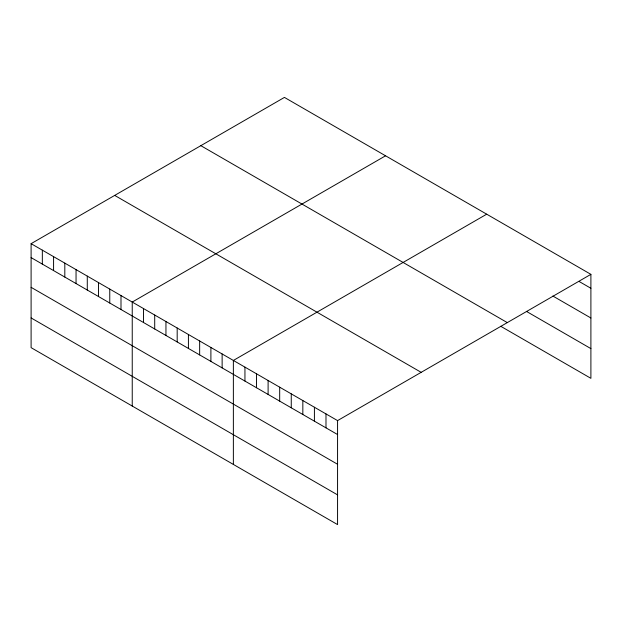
<?xml version="1.0" encoding="UTF-8"?>
<svg xmlns="http://www.w3.org/2000/svg" width="622" height="622" viewBox="0 0 622 622"><rect width="100%" height="100%" fill="white"/><g stroke="black" fill="none" stroke-linecap="round" stroke-linejoin="round"><path stroke-width="0.93" d="M31.1 243.668L337.567 420.604L337.567 524.595L31.1 347.651L31.1 243.668L284.433 97.405L590.9 274.349L590.9 378.332L500.757 326.293M385.57 155.795L132.237 302.059L132.237 406.042M486.699 214.186L233.367 360.449L233.367 464.432M337.567 420.604L590.9 274.349M579.323 281.595L590.9 288.281M552.857 296.033L590.9 317.998M526.399 311.373L590.9 348.615M200.836 145.672L507.303 322.608M114.697 195.401L421.164 372.337M31.1 257.609L337.567 434.545M31.1 287.325L337.567 464.261M31.1 317.935L337.567 494.879M325.99 413.918L325.99 427.858M314.413 407.239L314.413 421.172M302.836 400.552L302.836 414.493M291.259 393.866L291.259 407.807M279.682 387.187L279.682 401.12M268.105 380.501L268.105 394.434M256.521 373.814L256.521 387.755M244.944 367.128L244.944 381.068M222.132 353.957L222.132 367.897M210.897 347.473L210.897 361.405M199.654 340.98L199.654 354.921M188.419 334.496L188.419 348.437M177.184 328.012L177.184 341.945M165.95 321.52L165.95 335.46M154.707 315.035L154.707 328.968M143.472 308.543L143.472 322.484M120.995 295.567L120.995 309.507M109.76 289.082L109.76 303.023M98.525 282.598L98.525 296.531M87.282 276.106L87.282 290.046M76.047 269.621L76.047 283.554M64.812 263.129L64.812 277.07M53.578 256.645L53.578 270.578M42.335 250.153L42.335 264.093"/></g></svg>
